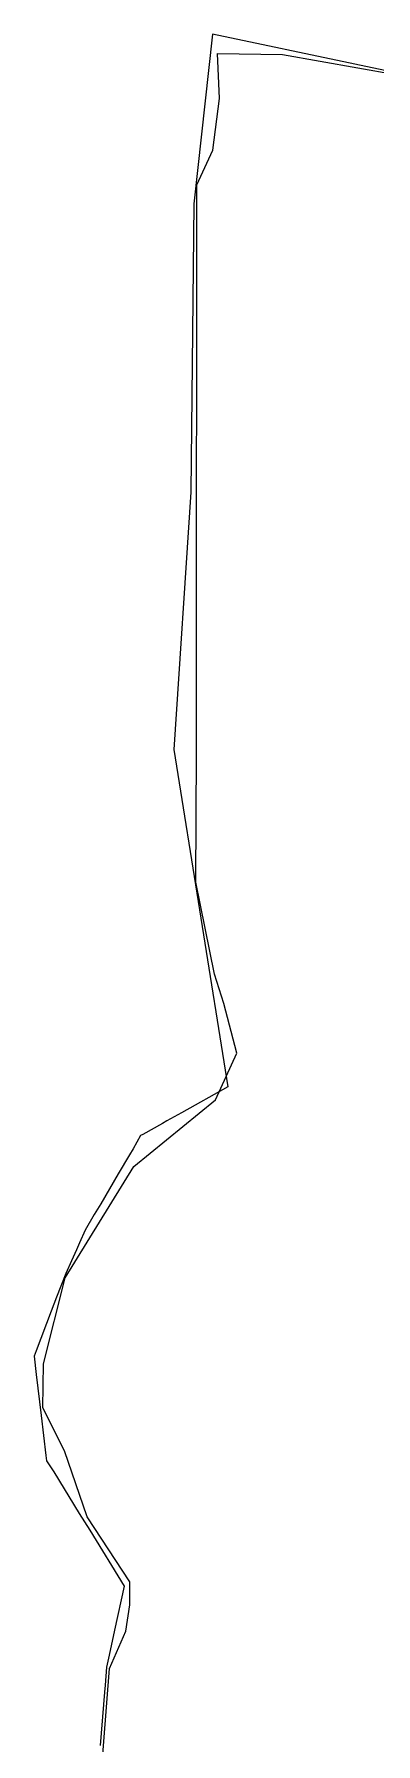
# Model space of a CAD drawing. Header units: metres. Extents: x 116000 to 284092, y 365136 to 804542.
# Drawn here: x 224111 to 224424, y 760053 to 761617 of the extents above; entities that cross this region are included whole.
import ezdxf

# ---------------------------------------------------------------- set-up
doc = ezdxf.new("R2010")
doc.units = ezdxf.units.M
doc.header["$LTSCALE"] = 0.075
doc.layers.add('020565', color=246, linetype='Continuous')
doc.layers.add('050122', color=1, linetype='Continuous')

msp = doc.modelspace()

# ---------------------------------------------------------------- linework, layer by layer
at = {"layer": '020565', "color": 246, "flags": 128}
msp.add_lwpolyline([(224166.9, 759948.8), (224180.2, 760121.8), (224195.2, 760155.9), (224199, 760180.1), (224199, 760201), (224159.9, 760260.4), (224139.2, 760320.9), (224119.4, 760360.3), (224119.8, 760400.4), (224139.7, 760479.2), (224202.6, 760581.1), (224277.4, 760642.2), (224296.9, 760684.9), (224284.8, 760730.4), (224276.4, 760757.3), (224259.4, 760841.5), (224259.9, 760959.9), (224260, 761159.9), (224260.1, 761339.8), (224260.1, 761479.7), (224274.9, 761511.2), (224280.8, 761558.7), (224279, 761599.6), (224338.6, 761598.9), (224442, 761580.5)], dxfattribs=at)
at = {"layer": '050122', "color": 1, "flags": 128}
msp.add_lwpolyline([(224665.2, 761535.1), (224274.4, 761617.4), (224257.4, 761462.2), (224254.7, 761198.2), (224239.2, 760962.7), (224288.5, 760654.1), (224246.1, 760630.3), (224232.8, 760622.8), (224228.7, 760620.4), (224210.7, 760610.5), (224208.7, 760609.4), (224201.8, 760597.4), (224198.6, 760591.9), (224188.3, 760574.4), (224172.2, 760546.9), (224166.3, 760537.1), (224158, 760522.9), (224152.9, 760511.2), (224150.1, 760505), (224145.5, 760494.9), (224140.3, 760483.3), (224131.9, 760461.6), (224126.8, 760448.7), (224113, 760412.4), (224111.3, 760407.6), (224113.1, 760390.9), (224117.6, 760353.3), (224122, 760316.6), (224122.6, 760311.8), (224129.3, 760301.6), (224152.6, 760263.5), (224162.2, 760248.2), (224193.8, 760197), (224184.7, 760156.9), (224180, 760133.8), (224177.5, 760122.9), (224176.3, 760106.6), (224175.6, 760100), (224171.7, 760051.3)], dxfattribs=at)

doc.saveas('drawing.dxf')
